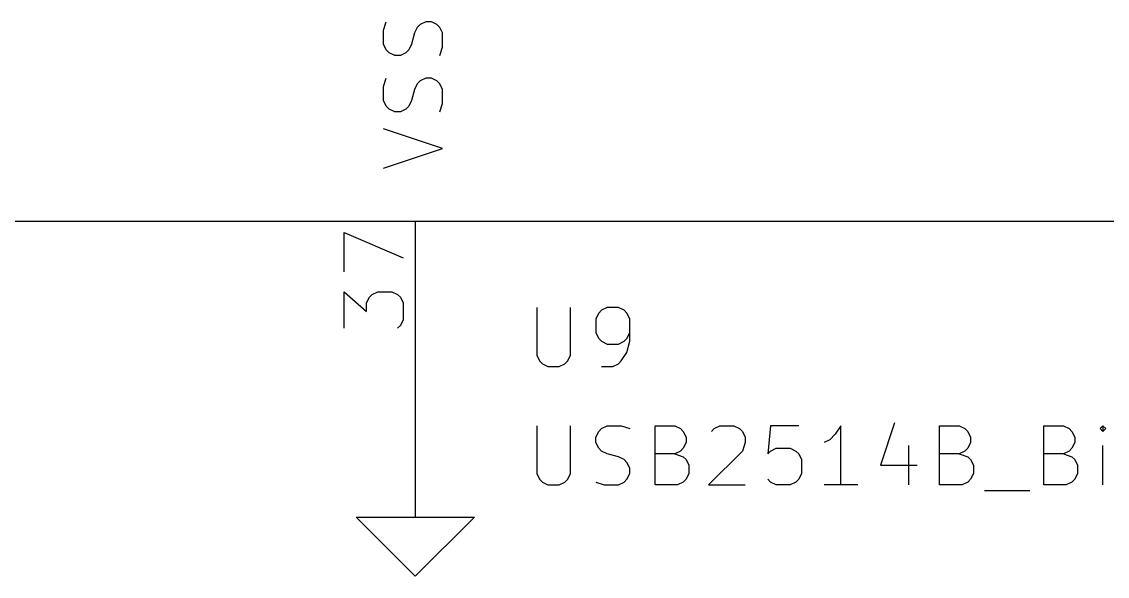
# Model space of a CAD drawing. Extents: x 0.4 to 11.3, y -7.9 to -0.4.
# Drawn here: x 6.967 to 7.885, y -5.95 to -5.481 of the extents above; entities that cross this region are included whole.
import ezdxf

# ---------------------------------------------------------------- set-up
doc = ezdxf.new("R2010")
doc.units = 0
doc.header["$MEASUREMENT"] = 0
for name, color, linetype in [('CYAN2', 4, 'CONTINUOUS'), ('GREEN3', 91, 'CONTINUOUS'), ('LYELLOW', 51, 'CONTINUOUS'), ('RED2', 1, 'CONTINUOUS'), ('RED3', 11, 'CONTINUOUS')]:
    doc.layers.add(name, color=color, linetype=linetype)

msp = doc.modelspace()

# ---------------------------------------------------------------- linework, layer by layer
at = {"layer": 'CYAN2', "linetype": 'CONTINUOUS'}
for p, q in [((7.27313, -5.48857), (7.27551, -5.48143)), ((7.27313, -5.48857), (7.27551, -5.48143)), ((7.3017, -5.48619), (7.29932, -5.49095)), ((7.3017, -5.48619), (7.29932, -5.49095)), ((7.30408, -5.48381), (7.3017, -5.48619)), ((7.30408, -5.48381), (7.3017, -5.48619)), ((7.30885, -5.48143), (7.30408, -5.48381)), ((7.30885, -5.48143), (7.30408, -5.48381)), ((7.31361, -5.48143), (7.30885, -5.48143)), ((7.31361, -5.48143), (7.30885, -5.48143)), ((7.31837, -5.48381), (7.31361, -5.48143)), ((7.31837, -5.48381), (7.31361, -5.48143)), ((7.32075, -5.48619), (7.31837, -5.48381)), ((7.32075, -5.48619), (7.31837, -5.48381)), ((7.32313, -5.49095), (7.32075, -5.48619)), ((7.32313, -5.49095), (7.32075, -5.48619)), ((7.27313, -5.50047), (7.27313, -5.48857)), ((7.27313, -5.50047), (7.27313, -5.48857)), ((7.29932, -5.49095), (7.29694, -5.50047)), ((7.29932, -5.49095), (7.29694, -5.50047)), ((7.32313, -5.50285), (7.32313, -5.49095)), ((7.32313, -5.50285), (7.32313, -5.49095)), ((7.27551, -5.50524), (7.27313, -5.50047)), ((7.27551, -5.50524), (7.27313, -5.50047)), ((7.29694, -5.50047), (7.29456, -5.50524)), ((7.29694, -5.50047), (7.29456, -5.50524)), ((7.32075, -5.51), (7.32313, -5.50285)), ((7.32075, -5.51), (7.32313, -5.50285)), ((7.27789, -5.50762), (7.27551, -5.50524)), ((7.27789, -5.50762), (7.27551, -5.50524)), ((7.28265, -5.51), (7.27789, -5.50762)), ((7.28265, -5.51), (7.27789, -5.50762)), ((7.28742, -5.51), (7.28265, -5.51)), ((7.28742, -5.51), (7.28265, -5.51)), ((7.29218, -5.50762), (7.28742, -5.51)), ((7.29218, -5.50762), (7.28742, -5.51)), ((7.29456, -5.50524), (7.29218, -5.50762)), ((7.29456, -5.50524), (7.29218, -5.50762)), ((7.27313, -5.53619), (7.27551, -5.52904)), ((7.27313, -5.53619), (7.27551, -5.52904)), ((7.30408, -5.53143), (7.3017, -5.53381)), ((7.30408, -5.53143), (7.3017, -5.53381)), ((7.30885, -5.52904), (7.30408, -5.53143)), ((7.30885, -5.52904), (7.30408, -5.53143)), ((7.31361, -5.52904), (7.30885, -5.52904)), ((7.31361, -5.52904), (7.30885, -5.52904)), ((7.31837, -5.53143), (7.31361, -5.52904)), ((7.31837, -5.53143), (7.31361, -5.52904)), ((7.32075, -5.53381), (7.31837, -5.53143)), ((7.32075, -5.53381), (7.31837, -5.53143)), ((7.27313, -5.54809), (7.27313, -5.53619)), ((7.27313, -5.54809), (7.27313, -5.53619)), ((7.29932, -5.53857), (7.29694, -5.54809)), ((7.29932, -5.53857), (7.29694, -5.54809)), ((7.3017, -5.53381), (7.29932, -5.53857)), ((7.3017, -5.53381), (7.29932, -5.53857)), ((7.32313, -5.53857), (7.32075, -5.53381)), ((7.32313, -5.53857), (7.32075, -5.53381)), ((7.32313, -5.55047), (7.32313, -5.53857)), ((7.32313, -5.55047), (7.32313, -5.53857)), ((7.27551, -5.55285), (7.27313, -5.54809)), ((7.27551, -5.55285), (7.27313, -5.54809)), ((7.29694, -5.54809), (7.29456, -5.55285)), ((7.29694, -5.54809), (7.29456, -5.55285)), ((7.32075, -5.55761), (7.32313, -5.55047)), ((7.32075, -5.55761), (7.32313, -5.55047)), ((7.27789, -5.55524), (7.27551, -5.55285)), ((7.27789, -5.55524), (7.27551, -5.55285)), ((7.28265, -5.55761), (7.27789, -5.55524)), ((7.28265, -5.55761), (7.27789, -5.55524)), ((7.28742, -5.55761), (7.28265, -5.55761)), ((7.28742, -5.55761), (7.28265, -5.55761)), ((7.29218, -5.55524), (7.28742, -5.55761)), ((7.29218, -5.55524), (7.28742, -5.55761)), ((7.29456, -5.55285), (7.29218, -5.55524)), ((7.29456, -5.55285), (7.29218, -5.55524)), ((7.32313, -5.58857), (7.27313, -5.5719)), ((7.32313, -5.58857), (7.27313, -5.5719)), ((7.27313, -5.60524), (7.32313, -5.58857)), ((7.27313, -5.60524), (7.32313, -5.58857)), ((7.40266, -5.7228), (7.40266, -5.76328)), ((7.40266, -5.7228), (7.40266, -5.76328)), ((7.43123, -5.76328), (7.43123, -5.7228)), ((7.43123, -5.76328), (7.43123, -5.7228)), ((7.45743, -5.72519), (7.45504, -5.72757)), ((7.45743, -5.72519), (7.45504, -5.72757)), ((7.46219, -5.7228), (7.45743, -5.72519)), ((7.46219, -5.7228), (7.45743, -5.72519)), ((7.47171, -5.7228), (7.46219, -5.7228)), ((7.47171, -5.7228), (7.46219, -5.7228)), ((7.47647, -5.72519), (7.47171, -5.7228)), ((7.47647, -5.72519), (7.47171, -5.7228)), ((7.47885, -5.72757), (7.47647, -5.72519)), ((7.47885, -5.72757), (7.47647, -5.72519)), ((7.45504, -5.72757), (7.45267, -5.73233)), ((7.45504, -5.72757), (7.45267, -5.73233)), ((7.45267, -5.73233), (7.45267, -5.74423)), ((7.45267, -5.73233), (7.45267, -5.74423)), ((7.48124, -5.73233), (7.47885, -5.72757)), ((7.48124, -5.73233), (7.47885, -5.72757)), ((7.48124, -5.75137), (7.48124, -5.73233)), ((7.48124, -5.75137), (7.48124, -5.73233)), ((7.45267, -5.74423), (7.45504, -5.749)), ((7.45267, -5.74423), (7.45504, -5.749)), ((7.45504, -5.749), (7.45743, -5.75137)), ((7.45504, -5.749), (7.45743, -5.75137)), ((7.45743, -5.75137), (7.46219, -5.75376)), ((7.45743, -5.75137), (7.46219, -5.75376)), ((7.47171, -5.75376), (7.47647, -5.75137)), ((7.47171, -5.75376), (7.47647, -5.75137)), ((7.47647, -5.75137), (7.47885, -5.749)), ((7.47647, -5.75137), (7.47885, -5.749)), ((7.47885, -5.749), (7.48124, -5.74423)), ((7.47885, -5.749), (7.48124, -5.74423)), ((7.47885, -5.7609), (7.48124, -5.75137)), ((7.47885, -5.7609), (7.48124, -5.75137)), ((7.46219, -5.75376), (7.47171, -5.75376)), ((7.46219, -5.75376), (7.47171, -5.75376)), ((7.47409, -5.76804), (7.47885, -5.7609)), ((7.47409, -5.76804), (7.47885, -5.7609)), ((7.40266, -5.76328), (7.40504, -5.76804)), ((7.40266, -5.76328), (7.40504, -5.76804)), ((7.40504, -5.76804), (7.40743, -5.77043)), ((7.40504, -5.76804), (7.40743, -5.77043)), ((7.40743, -5.77043), (7.41219, -5.7728)), ((7.40743, -5.77043), (7.41219, -5.7728)), ((7.42171, -5.7728), (7.42647, -5.77043)), ((7.42171, -5.7728), (7.42647, -5.77043)), ((7.42647, -5.77043), (7.42885, -5.76804)), ((7.42647, -5.77043), (7.42885, -5.76804)), ((7.42885, -5.76804), (7.43123, -5.76328)), ((7.42885, -5.76804), (7.43123, -5.76328)), ((7.46695, -5.7728), (7.47171, -5.77043)), ((7.46695, -5.7728), (7.47171, -5.77043)), ((7.47171, -5.77043), (7.47409, -5.76804)), ((7.47171, -5.77043), (7.47409, -5.76804)), ((7.41219, -5.7728), (7.42171, -5.7728)), ((7.41219, -5.7728), (7.42171, -5.7728)), ((7.45743, -5.7728), (7.46695, -5.7728)), ((7.45743, -5.7728), (7.46695, -5.7728)), ((7.40266, -5.8228), (7.40266, -5.86328)), ((7.40266, -5.8228), (7.40266, -5.86328)), ((7.43123, -5.86328), (7.43123, -5.8228)), ((7.43123, -5.86328), (7.43123, -5.8228)), ((7.45504, -5.82757), (7.45743, -5.82519)), ((7.45504, -5.82757), (7.45743, -5.82519)), ((7.45743, -5.82519), (7.46219, -5.8228)), ((7.45743, -5.82519), (7.46219, -5.8228)), ((7.46219, -5.8228), (7.47409, -5.8228)), ((7.46219, -5.8228), (7.47409, -5.8228)), ((7.47409, -5.8228), (7.48124, -5.82519)), ((7.47409, -5.8228), (7.48124, -5.82519)), ((7.50266, -5.8728), (7.50266, -5.8228)), ((7.50266, -5.8228), (7.51933, -5.8228)), ((7.50266, -5.8728), (7.50266, -5.8228)), ((7.50266, -5.8228), (7.51933, -5.8228)), ((7.51933, -5.8228), (7.52409, -5.82519)), ((7.51933, -5.8228), (7.52409, -5.82519)), ((7.52409, -5.82519), (7.52647, -5.82757)), ((7.52409, -5.82519), (7.52647, -5.82757)), ((7.55028, -5.82757), (7.55266, -5.82519)), ((7.55028, -5.82757), (7.55266, -5.82519)), ((7.55266, -5.82519), (7.55743, -5.8228)), ((7.55266, -5.82519), (7.55743, -5.8228)), ((7.55743, -5.8228), (7.56933, -5.8228)), ((7.55743, -5.8228), (7.56933, -5.8228)), ((7.56933, -5.8228), (7.57409, -5.82519)), ((7.56933, -5.8228), (7.57409, -5.82519)), ((7.57409, -5.82519), (7.57647, -5.82757)), ((7.57409, -5.82519), (7.57647, -5.82757)), ((7.60028, -5.8228), (7.5979, -5.84661)), ((7.60028, -5.8228), (7.5979, -5.84661)), ((7.62409, -5.8228), (7.60028, -5.8228)), ((7.62409, -5.8228), (7.60028, -5.8228)), ((7.6598, -5.8228), (7.65504, -5.82995)), ((7.6598, -5.8228), (7.65504, -5.82995)), ((7.6598, -5.8728), (7.6598, -5.8228)), ((7.6598, -5.8728), (7.6598, -5.8228)), ((7.70504, -5.82043), (7.69314, -5.85614)), ((7.70504, -5.82043), (7.69314, -5.85614)), ((7.74313, -5.8728), (7.74313, -5.8228)), ((7.74313, -5.8228), (7.7598, -5.8228)), ((7.74313, -5.8728), (7.74313, -5.8228)), ((7.74313, -5.8228), (7.7598, -5.8228)), ((7.7598, -5.8228), (7.76456, -5.82519)), ((7.7598, -5.8228), (7.76456, -5.82519)), ((7.76456, -5.82519), (7.76694, -5.82757)), ((7.76456, -5.82519), (7.76694, -5.82757)), ((7.83123, -5.8728), (7.83123, -5.8228)), ((7.83123, -5.8228), (7.8479, -5.8228)), ((7.83123, -5.8728), (7.83123, -5.8228)), ((7.83123, -5.8228), (7.8479, -5.8228)), ((7.8479, -5.8228), (7.85266, -5.82519)), ((7.8479, -5.8228), (7.85266, -5.82519)), ((7.85266, -5.82519), (7.85504, -5.82757)), ((7.85266, -5.82519), (7.85504, -5.82757)), ((7.88123, -5.8228), (7.87885, -5.82519)), ((7.88123, -5.8228), (7.87885, -5.82519)), ((7.87885, -5.82519), (7.88123, -5.82757)), ((7.87885, -5.82519), (7.88123, -5.82757)), ((7.88361, -5.82519), (7.88123, -5.8228)), ((7.88123, -5.8228), (7.88123, -5.82757)), ((7.88361, -5.82519), (7.88123, -5.8228)), ((7.88123, -5.8228), (7.88123, -5.82757)), ((7.88123, -5.82757), (7.88361, -5.82519)), ((7.88123, -5.82757), (7.88361, -5.82519)), ((7.45267, -5.83233), (7.45504, -5.82757)), ((7.45267, -5.83233), (7.45504, -5.82757)), ((7.45267, -5.83709), (7.45267, -5.83233)), ((7.45267, -5.83709), (7.45267, -5.83233)), ((7.52647, -5.82757), (7.52885, -5.83233)), ((7.52647, -5.82757), (7.52885, -5.83233)), ((7.52885, -5.83233), (7.52885, -5.83709)), ((7.52885, -5.83233), (7.52885, -5.83709)), ((7.57647, -5.82757), (7.57885, -5.83233)), ((7.57647, -5.82757), (7.57885, -5.83233)), ((7.57885, -5.83233), (7.57885, -5.83709)), ((7.57885, -5.83233), (7.57885, -5.83709)), ((7.65028, -5.83471), (7.64552, -5.83709)), ((7.65028, -5.83471), (7.64552, -5.83709)), ((7.65504, -5.82995), (7.65028, -5.83471)), ((7.65504, -5.82995), (7.65028, -5.83471)), ((7.76694, -5.82757), (7.76933, -5.83233)), ((7.76694, -5.82757), (7.76933, -5.83233)), ((7.76933, -5.83233), (7.76933, -5.83709)), ((7.76933, -5.83233), (7.76933, -5.83709)), ((7.85504, -5.82757), (7.85742, -5.83233)), ((7.85504, -5.82757), (7.85742, -5.83233)), ((7.85742, -5.83233), (7.85742, -5.83709)), ((7.85742, -5.83233), (7.85742, -5.83709)), ((7.45504, -5.84185), (7.45267, -5.83709)), ((7.45504, -5.84185), (7.45267, -5.83709)), ((7.45743, -5.84423), (7.45504, -5.84185)), ((7.45743, -5.84423), (7.45504, -5.84185)), ((7.46219, -5.84661), (7.45743, -5.84423)), ((7.46219, -5.84661), (7.45743, -5.84423)), ((7.52409, -5.84423), (7.51933, -5.84661)), ((7.52409, -5.84423), (7.51933, -5.84661)), ((7.52647, -5.84185), (7.52409, -5.84423)), ((7.52647, -5.84185), (7.52409, -5.84423)), ((7.52885, -5.83709), (7.52647, -5.84185)), ((7.52885, -5.83709), (7.52647, -5.84185)), ((7.57647, -5.84423), (7.5479, -5.8728)), ((7.57647, -5.84423), (7.5479, -5.8728)), ((7.57885, -5.83709), (7.57647, -5.84423)), ((7.57885, -5.83709), (7.57647, -5.84423)), ((7.5979, -5.84661), (7.60028, -5.84423)), ((7.5979, -5.84661), (7.60028, -5.84423)), ((7.60028, -5.84423), (7.60504, -5.84185)), ((7.60028, -5.84423), (7.60504, -5.84185)), ((7.60504, -5.84185), (7.61695, -5.84185)), ((7.60504, -5.84185), (7.61695, -5.84185)), ((7.61695, -5.84185), (7.62171, -5.84423)), ((7.61695, -5.84185), (7.62171, -5.84423)), ((7.62171, -5.84423), (7.62409, -5.84661)), ((7.62171, -5.84423), (7.62409, -5.84661)), ((7.71694, -5.83947), (7.71694, -5.8728)), ((7.71694, -5.83947), (7.71694, -5.8728)), ((7.76456, -5.84423), (7.7598, -5.84661)), ((7.76456, -5.84423), (7.7598, -5.84661)), ((7.76694, -5.84185), (7.76456, -5.84423)), ((7.76694, -5.84185), (7.76456, -5.84423)), ((7.76933, -5.83709), (7.76694, -5.84185)), ((7.76933, -5.83709), (7.76694, -5.84185)), ((7.85266, -5.84423), (7.8479, -5.84661)), ((7.85266, -5.84423), (7.8479, -5.84661)), ((7.85504, -5.84185), (7.85266, -5.84423)), ((7.85504, -5.84185), (7.85266, -5.84423)), ((7.85742, -5.83709), (7.85504, -5.84185)), ((7.85742, -5.83709), (7.85504, -5.84185)), ((7.88123, -5.8728), (7.88123, -5.83947)), ((7.88123, -5.8728), (7.88123, -5.83947)), ((7.47171, -5.849), (7.46219, -5.84661)), ((7.47171, -5.849), (7.46219, -5.84661)), ((7.47647, -5.85137), (7.47171, -5.849)), ((7.47647, -5.85137), (7.47171, -5.849)), ((7.47885, -5.85376), (7.47647, -5.85137)), ((7.47885, -5.85376), (7.47647, -5.85137)), ((7.51933, -5.84661), (7.50266, -5.84661)), ((7.51933, -5.84661), (7.50266, -5.84661)), ((7.51933, -5.84661), (7.52647, -5.849)), ((7.51933, -5.84661), (7.52647, -5.849)), ((7.52647, -5.849), (7.52885, -5.85137)), ((7.52647, -5.849), (7.52885, -5.85137)), ((7.52885, -5.85137), (7.53123, -5.85614)), ((7.52885, -5.85137), (7.53123, -5.85614)), ((7.62409, -5.84661), (7.62647, -5.85137)), ((7.62409, -5.84661), (7.62647, -5.85137)), ((7.62647, -5.85137), (7.62647, -5.86328)), ((7.62647, -5.85137), (7.62647, -5.86328)), ((7.7598, -5.84661), (7.74313, -5.84661)), ((7.7598, -5.84661), (7.74313, -5.84661)), ((7.7598, -5.84661), (7.76694, -5.849)), ((7.7598, -5.84661), (7.76694, -5.849)), ((7.76694, -5.849), (7.76933, -5.85137)), ((7.76694, -5.849), (7.76933, -5.85137)), ((7.76933, -5.85137), (7.7717, -5.85614)), ((7.76933, -5.85137), (7.7717, -5.85614)), ((7.8479, -5.84661), (7.83123, -5.84661)), ((7.8479, -5.84661), (7.83123, -5.84661)), ((7.8479, -5.84661), (7.85504, -5.849)), ((7.8479, -5.84661), (7.85504, -5.849)), ((7.85504, -5.849), (7.85742, -5.85137)), ((7.85504, -5.849), (7.85742, -5.85137)), ((7.85742, -5.85137), (7.8598, -5.85614)), ((7.85742, -5.85137), (7.8598, -5.85614)), ((7.48124, -5.85852), (7.47885, -5.85376)), ((7.48124, -5.85852), (7.47885, -5.85376)), ((7.48124, -5.86328), (7.48124, -5.85852)), ((7.48124, -5.86328), (7.48124, -5.85852)), ((7.53123, -5.85614), (7.53123, -5.86328)), ((7.53123, -5.85614), (7.53123, -5.86328)), ((7.69314, -5.85614), (7.72409, -5.85614)), ((7.69314, -5.85614), (7.72409, -5.85614)), ((7.7717, -5.85614), (7.7717, -5.86328)), ((7.7717, -5.85614), (7.7717, -5.86328)), ((7.8598, -5.85614), (7.8598, -5.86328)), ((7.8598, -5.85614), (7.8598, -5.86328)), ((7.40266, -5.86328), (7.40504, -5.86804)), ((7.40266, -5.86328), (7.40504, -5.86804)), ((7.40504, -5.86804), (7.40743, -5.87043)), ((7.40504, -5.86804), (7.40743, -5.87043)), ((7.40743, -5.87043), (7.41219, -5.8728)), ((7.40743, -5.87043), (7.41219, -5.8728)), ((7.42171, -5.8728), (7.42647, -5.87043)), ((7.42171, -5.8728), (7.42647, -5.87043)), ((7.42647, -5.87043), (7.42885, -5.86804)), ((7.42647, -5.87043), (7.42885, -5.86804)), ((7.42885, -5.86804), (7.43123, -5.86328)), ((7.42885, -5.86804), (7.43123, -5.86328)), ((7.45267, -5.87043), (7.45981, -5.8728)), ((7.45267, -5.87043), (7.45981, -5.8728)), ((7.47171, -5.8728), (7.47647, -5.87043)), ((7.47171, -5.8728), (7.47647, -5.87043)), ((7.47647, -5.87043), (7.47885, -5.86804)), ((7.47647, -5.87043), (7.47885, -5.86804)), ((7.47885, -5.86804), (7.48124, -5.86328)), ((7.47885, -5.86804), (7.48124, -5.86328)), ((7.52647, -5.87043), (7.52171, -5.8728)), ((7.52647, -5.87043), (7.52171, -5.8728)), ((7.52885, -5.86804), (7.52647, -5.87043)), ((7.52885, -5.86804), (7.52647, -5.87043)), ((7.53123, -5.86328), (7.52885, -5.86804)), ((7.53123, -5.86328), (7.52885, -5.86804)), ((7.60028, -5.87043), (7.5979, -5.86804)), ((7.60028, -5.87043), (7.5979, -5.86804)), ((7.60504, -5.8728), (7.60028, -5.87043)), ((7.60504, -5.8728), (7.60028, -5.87043)), ((7.62171, -5.87043), (7.61695, -5.8728)), ((7.62171, -5.87043), (7.61695, -5.8728)), ((7.62409, -5.86804), (7.62171, -5.87043)), ((7.62409, -5.86804), (7.62171, -5.87043)), ((7.62647, -5.86328), (7.62409, -5.86804)), ((7.62647, -5.86328), (7.62409, -5.86804)), ((7.76694, -5.87043), (7.76218, -5.8728)), ((7.76694, -5.87043), (7.76218, -5.8728)), ((7.76933, -5.86804), (7.76694, -5.87043)), ((7.76933, -5.86804), (7.76694, -5.87043)), ((7.7717, -5.86328), (7.76933, -5.86804)), ((7.7717, -5.86328), (7.76933, -5.86804)), ((7.85504, -5.87043), (7.85028, -5.8728)), ((7.85504, -5.87043), (7.85028, -5.8728)), ((7.85742, -5.86804), (7.85504, -5.87043)), ((7.85742, -5.86804), (7.85504, -5.87043)), ((7.8598, -5.86328), (7.85742, -5.86804)), ((7.8598, -5.86328), (7.85742, -5.86804)), ((7.41219, -5.8728), (7.42171, -5.8728)), ((7.41219, -5.8728), (7.42171, -5.8728)), ((7.45981, -5.8728), (7.47171, -5.8728)), ((7.45981, -5.8728), (7.47171, -5.8728)), ((7.52171, -5.8728), (7.50266, -5.8728)), ((7.52171, -5.8728), (7.50266, -5.8728)), ((7.5479, -5.8728), (7.57885, -5.8728)), ((7.5479, -5.8728), (7.57885, -5.8728)), ((7.61695, -5.8728), (7.60504, -5.8728)), ((7.61695, -5.8728), (7.60504, -5.8728)), ((7.67409, -5.8728), (7.64552, -5.8728)), ((7.67409, -5.8728), (7.64552, -5.8728)), ((7.76218, -5.8728), (7.74313, -5.8728)), ((7.76218, -5.8728), (7.74313, -5.8728)), ((7.78123, -5.87757), (7.81933, -5.87757)), ((7.78123, -5.87757), (7.81933, -5.87757)), ((7.85028, -5.8728), (7.83123, -5.8728)), ((7.85028, -5.8728), (7.83123, -5.8728))]:
    msp.add_line(p, q, dxfattribs=at)
at = {"layer": 'GREEN3', "linetype": 'CONTINUOUS'}
msp.add_line((7.3, -5.75), (7.3, -5.85), dxfattribs=at)
at = {"layer": 'LYELLOW', "linetype": 'CONTINUOUS'}
msp.add_line((6.3, -5.65), (8.3, -5.65), dxfattribs=at)
at = {"layer": 'RED2', "linetype": 'CONTINUOUS'}
for p, q in [((6.3, -5.65), (8.3, -5.65)), ((7.3, -5.65), (7.3, -5.75)), ((7.3, -5.65), (7.3, -5.75)), ((7.3, -5.85), (7.3, -5.9)), ((7.3, -5.95), (7.25, -5.9)), ((7.25, -5.9), (7.3, -5.9)), ((7.3, -5.9), (7.35, -5.9)), ((7.35, -5.9), (7.3, -5.95))]:
    msp.add_line(p, q, dxfattribs=at)
at = {"layer": 'RED3', "linetype": 'CONTINUOUS'}
for p, q in [((7.23988, -5.69285), (7.23988, -5.65952)), ((7.23988, -5.65952), (7.28988, -5.68095)), ((7.23988, -5.69285), (7.23988, -5.65952)), ((7.23988, -5.65952), (7.28988, -5.68095)), ((7.23988, -5.74047), (7.23988, -5.70952)), ((7.23988, -5.70952), (7.25893, -5.72619)), ((7.23988, -5.74047), (7.23988, -5.70952)), ((7.23988, -5.70952), (7.25893, -5.72619)), ((7.25893, -5.71904), (7.26131, -5.71428)), ((7.25893, -5.71904), (7.26131, -5.71428)), ((7.26131, -5.71428), (7.26369, -5.7119)), ((7.26131, -5.71428), (7.26369, -5.7119)), ((7.26369, -5.7119), (7.26845, -5.70952)), ((7.26369, -5.7119), (7.26845, -5.70952)), ((7.26845, -5.70952), (7.28035, -5.70952)), ((7.26845, -5.70952), (7.28035, -5.70952)), ((7.28035, -5.70952), (7.28512, -5.7119)), ((7.28035, -5.70952), (7.28512, -5.7119)), ((7.28512, -5.7119), (7.2875, -5.71428)), ((7.28512, -5.7119), (7.2875, -5.71428)), ((7.2875, -5.71428), (7.28988, -5.71904)), ((7.2875, -5.71428), (7.28988, -5.71904)), ((7.25893, -5.72619), (7.25893, -5.71904)), ((7.25893, -5.72619), (7.25893, -5.71904)), ((7.28988, -5.71904), (7.28988, -5.73333)), ((7.28988, -5.71904), (7.28988, -5.73333)), ((7.28988, -5.73333), (7.2875, -5.73809)), ((7.28988, -5.73333), (7.2875, -5.73809)), ((7.2875, -5.73809), (7.28512, -5.74047)), ((7.2875, -5.73809), (7.28512, -5.74047))]:
    msp.add_line(p, q, dxfattribs=at)

doc.saveas('drawing.dxf')
